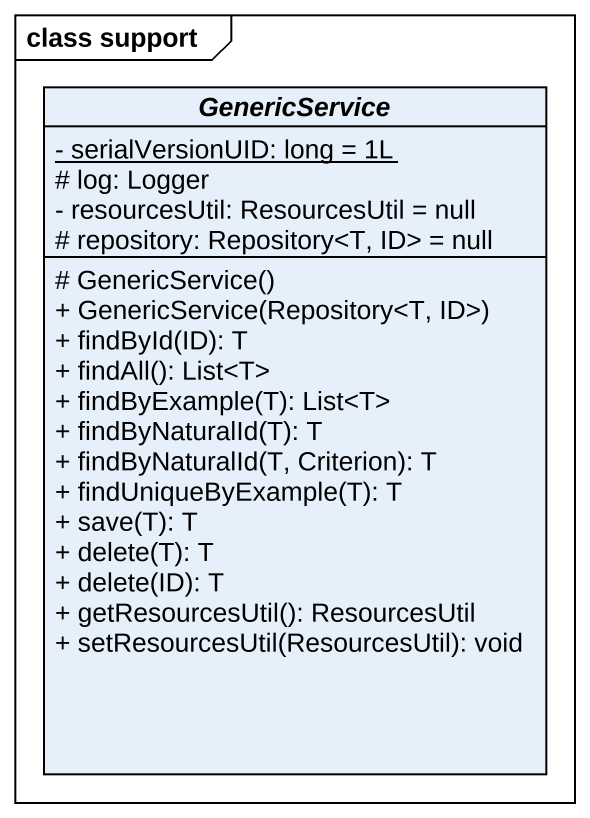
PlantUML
@startuml
mainframe class support
hide circle
hide empty members
skinparam classAttributeIconSize 0
abstract class GenericService {
  {static} - serialVersionUID: long = 1L
  # log: Logger
  - resourcesUtil: ResourcesUtil = null
  # repository: Repository<T, ID> = null
  # GenericService()
  + GenericService(Repository<T, ID>)
  + findById(ID): T
  + findAll(): List<T>
  + findByExample(T): List<T>
  + findByNaturalId(T): T
  + findByNaturalId(T, Criterion): T
  + findUniqueByExample(T): T
  + save(T): T
  + delete(T): T
  + delete(ID): T
  + getResourcesUtil(): ResourcesUtil
  + setResourcesUtil(ResourcesUtil): void
}
@enduml
